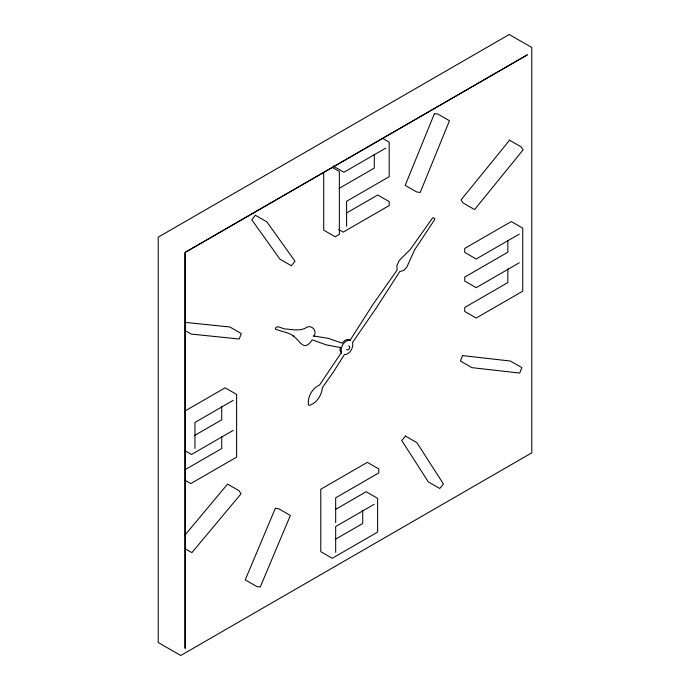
<?xml version="1.0" encoding="UTF-8"?>
<svg xmlns="http://www.w3.org/2000/svg" width="690" height="690" viewBox="0 0 690 690"><rect width="100%" height="100%" fill="white"/><g stroke="black" fill="none" stroke-linecap="round" stroke-linejoin="round"><path stroke-width="1.03" d="M313.985 336.366C317.771 329.906 310.509 323.498 304.842 328.457C299.106 330.803 292.767 329.751 286.816 329.044C283.504 330.018 276.173 323.662 275.362 329.009C280.908 331.571 287.98 332.054 293.267 335.892L292.508 335.452C299.9 339.791 303.35 353.108 312.208 339.868L326.163 344.836L341.102 347.656L340.334 347.217L339.972 350.313L341.541 353.228M185.256 252.333L527.272 54.872L185.256 252.333L185.101 648.41L184.877 252.997M184.575 535.543L227.579 484.087L239.042 490.702L241.026 493.833L191.88 552.638L184.825 548.567M385.753 148.117L343.93 172.258L333.356 166.152M339.118 188.405L374.299 168.093L374.299 154.267M346.259 213.158L377.732 194.985L389.195 201.601L389.195 205.568L343.172 232.142L338.764 229.597M184.644 411.188L225.156 387.806L236.61 394.421L236.61 457.134L190.811 483.578L184.644 480.016M519.303 234.108L476.178 259.009L464.715 252.393L464.715 248.426L511.281 221.542L522.735 228.157L522.735 291.18L476.178 318.064L464.715 311.449L464.715 307.481L507.84 282.581L507.84 268.841M233.177 400.373L194.942 422.444L194.942 448.517M194.675 435.433L221.714 419.822L221.714 406.272M519.303 262.778L476.178 287.678L464.715 281.063L464.715 277.087L507.84 252.195L507.84 240.379M233.177 430.405L191.501 454.469L184.454 450.398M184.877 469.804L221.714 448.534L221.714 436.701M335.4 509.496L366.157 491.737L377.611 498.352L377.611 532.093L332.235 558.296L320.781 551.681L320.781 489.227L367.339 462.343L378.801 468.959L378.801 472.926L335.676 497.826L335.676 522.572M374.178 504.312L335.676 526.539L335.676 552.336M335.219 539.373L362.716 523.494L362.716 510.591M185.024 322.377L229.874 326.982L241.328 333.606L239.197 339.014L191.147 334.072L184.98 330.51M313.217 335.927L328.285 338.341L342.249 343.197C343.922 340.67 347.596 338.005 350.425 340.403M346.682 349.442C348.165 351.978 351.598 346.018 348.666 346.001M383.028 138.595L389.195 142.157L389.195 176.692L346.604 201.282L346.604 226.191M332.313 167.42L339.359 171.491L339.359 234.341L335.159 236.765L323.696 230.149L323.696 172.629M434.726 218.592L434.45 219.955L414.707 249.694L406.841 267.134L403.762 270.446L399.734 271.584L376.792 307.248L352.555 342.456C353.823 347.553 349.899 354.574 344.345 354.634L333.649 371.625L322.411 387.599C321.678 395.154 316.865 403.227 309.232 405.375L308.473 404.935C307.309 396.905 312.285 388.272 319.617 384.934L341.464 352.435C340.058 347.234 344.284 339.713 350.106 340.23L372.876 304.549L397.061 270.118L396.94 265.555L399.286 260.432L410.421 249.288L432.173 218.454L433.234 217.643L434.726 218.592M462.559 355.6L460.394 361.017L471.857 367.632L519.708 373.074L521.864 367.658L510.402 361.043L462.559 355.6M434.424 113.634L405.203 185.351L416.656 191.967L420.236 192.441L449.457 120.724L438.003 114.109L434.424 113.634M275.362 508.28L245.235 579.867L256.697 586.483L260.234 587.061L290.361 515.473L278.898 508.858L275.362 508.28M255.412 215.246L251.781 219.782L279.916 259.138L291.378 265.754L295.001 261.217L266.866 221.861L255.412 215.246M509.582 140.208L461.041 199.936L463.111 202.972L474.573 209.588L523.106 149.851L521.036 146.823L509.582 140.208M405.453 436.071L401.753 440.513L428.283 481.844L439.737 488.46L443.437 484.018L416.907 442.687L405.453 436.071M509.246 34.5L158.217 237.162L158.217 642.485L180.754 655.5L531.783 452.838L531.783 47.515L509.246 34.5"/></g></svg>
